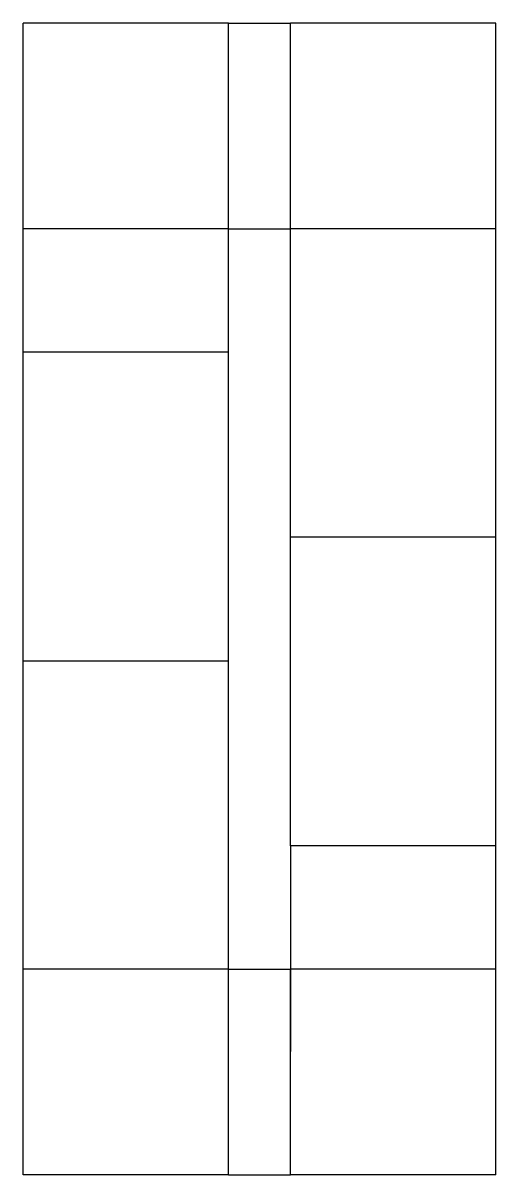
# Model space of a CAD drawing. Header units: millimetres. Extents: x -2300 to 0, y -600 to 5000.
import ezdxf

# ---------------------------------------------------------------- set-up
doc = ezdxf.new("R2010")
doc.units = ezdxf.units.MM
for name, color, linetype in [('channels', 3, 'Continuous'), ('Small channels', 2, 'Continuous'), ('UBs', 1, 'Continuous')]:
    doc.layers.add(name, color=color, linetype=linetype)

msp = doc.modelspace()

# ---------------------------------------------------------------- linework, layer by layer
at = {"layer": 'channels'}
for p, q in [((-2300, 4000, 2000), (-2300, 5000, 2000)), ((-1300, 5000, 2000), (-2300, 5000, 2000)), ((-1300, 4000, 2000), (-1300, 5000, 2000)), ((-1300, 5000, 2000), (-1000, 5000, 2000)), ((-1000, 4000, 2000), (-1000, 5000, 2000)), ((0, 5000, 2000), (-1000, 5000, 2000)), ((0, 4000, 2000), (0, 5000, 2000)), ((-2300, 3400, 2000), (-2300, 4000, 2000)), ((-1300, 3400, 2000), (-1300, 4000, 2000)), ((-1000, 1000), (-1000, 4000, 2000)), ((0, 1000), (0, 4000, 2000)), ((-2300, 400, 4000), (-2300, 3400, 2000)), ((-1300, 400, 4000), (-1300, 3400, 2000)), ((-1000, 1000), (-1000, 0)), ((0, 0), (0, 1000)), ((-2300, -600, 4000), (-2300, 400, 4000)), ((-1300, -600, 4000), (-1300, 400, 4000)), ((0, -600, 4000), (0, 400, 4000))]:
    msp.add_line(p, q, dxfattribs=at)
at = {"layer": 'Small channels'}
for p, q in [((-1300, 4000, 2000), (-2300, 4000, 2000)), ((-1300, 4000, 2000), (-1000, 4000, 2000)), ((0, 4000, 2000), (-1000, 4000, 2000)), ((-1300, 3400, 2000), (-2300, 3400, 2000)), ((0, 2500, 1000), (-1000, 2500, 1000)), ((-2300, 1900, 3000), (-1300, 1900, 3000)), ((0, 1000), (-1000, 1000)), ((-1300, 400, 4000), (-2300, 400, 4000)), ((-1300, 400, 4000), (-1000, 400, 4000)), ((-1000, -600, 4000), (-1000, 400, 4000)), ((0, 400, 4000), (-1000, 400, 4000))]:
    msp.add_line(p, q, dxfattribs=at)
at = {"layer": 'UBs'}
for p, q in [((-1300, -600, 4000), (-2300, -600, 4000)), ((-1300, -600, 4000), (-1000, -600, 4000)), ((0, -600, 4000), (-1000, -600, 4000))]:
    msp.add_line(p, q, dxfattribs=at)

doc.saveas('drawing.dxf')
